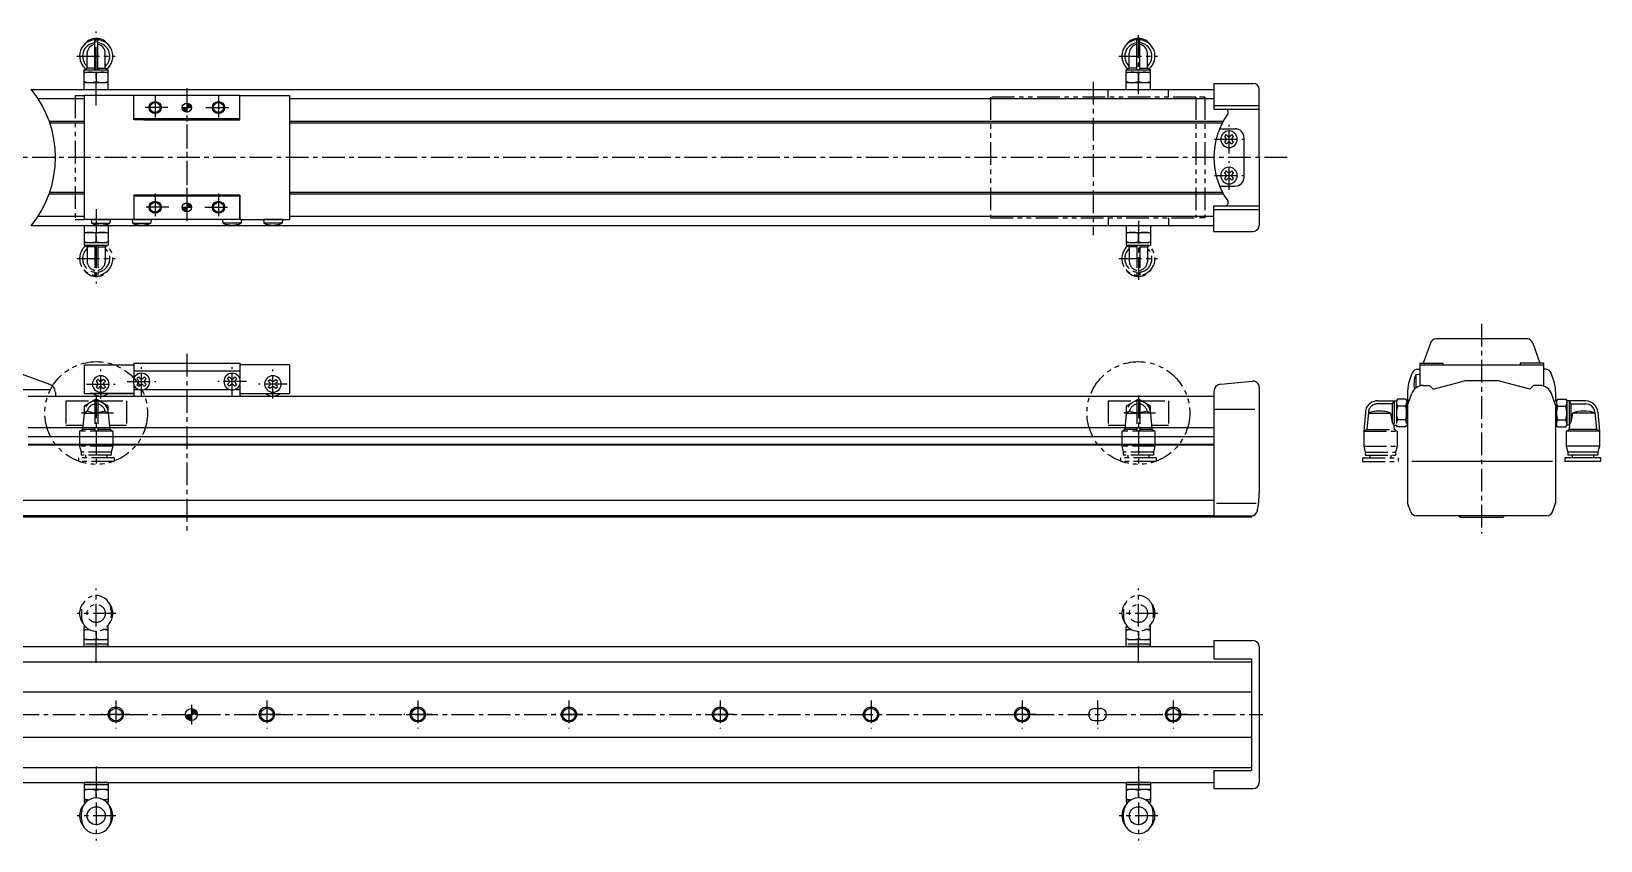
# Model space of a CAD drawing. Extents: x -808 to -3, y 197 to 499.
# Drawn here: x -522 to -3, y 231 to 499 of the extents above; entities that cross this region are included whole.
import ezdxf

# ---------------------------------------------------------------- set-up
doc = ezdxf.new("R2010")
doc.units = 0
for name, pattern in [('CENTER', [12, 7.5, -1.5, 1.5, -1.5]), ('CONTINOUS', [0]), ('PHANTOM', [15, 7.5, -1.5, 1.5, -1.5, 1.5, -1.5])]:
    doc.linetypes.add(name, pattern=pattern)
doc.layers.get('0').update_dxf_attribs({"linetype": 'CONTINUOUS'})
doc.layers.add('CENTER', color=1, linetype='CENTER')

# ---------------------------------------------------------------- blocks, each defined once
blk = doc.blocks.new('*U2')
at = {"color": 7, "linetype": 'CONTINUOUS'}
for p, q in [((-470.81, 442.23), (-470.81, 441.79)), ((-469.75, 441.79), (-470.81, 442.23)), ((-470.81, 441.79), (-470.81, 440.73)), ((-469.75, 441.79), (-469.31, 440.73)), ((-472.31, 440.73), (-470.81, 440.73)), ((-472.31, 440.73), (-471.87, 439.67)), ((-470.81, 439.23), (-471.87, 439.67)), ((-470.81, 440.73), (-469.31, 440.73)), ((-470.81, 440.73), (-470.81, 439.67)), ((-470.81, 439.67), (-470.81, 439.23))]:
    blk.add_line(p, q, dxfattribs=at)
for points in [[(-470.81, 442.23), (-470.81, 441.79), (-469.75, 441.79)], [(-470.81, 441.79), (-470.81, 440.73), (-469.31, 440.73)], [(-472.31, 440.73), (-472.31, 440.73), (-470.81, 440.73)], [(-472.31, 440.73), (-471.87, 439.67), (-470.81, 439.67)], [(-470.81, 440.73), (-470.81, 440.73), (-469.31, 440.73)]]:
    blk.add_solid(points, dxfattribs=at)
at = {"color": 7, "linetype": 'CONTINUOUS', "extrusion": (0, 0, -1)}
for points in [[(470.81, 441.79), (469.75, 441.79), (469.31, 440.73)], [(472.31, 440.73), (470.81, 440.73), (470.81, 439.67)], [(471.87, 439.67), (470.81, 439.67), (470.81, 439.23)]]:
    blk.add_solid(points, dxfattribs=at)
blk = doc.blocks.new('*U3')
at = {"color": 7, "linetype": 'CONTINUOUS'}
for p, q in [((-472.31, 473.73), (-470.81, 473.73)), ((-472.31, 473.73), (-471.87, 472.67)), ((-470.81, 475.23), (-470.81, 474.79)), ((-469.75, 474.79), (-470.81, 475.23)), ((-470.81, 474.79), (-470.81, 473.73)), ((-470.81, 473.73), (-469.31, 473.73)), ((-470.81, 473.73), (-470.81, 472.67)), ((-469.75, 474.79), (-469.31, 473.73)), ((-470.81, 472.23), (-471.87, 472.67)), ((-470.81, 472.67), (-470.81, 472.23))]:
    blk.add_line(p, q, dxfattribs=at)
for points in [[(-472.31, 473.73), (-472.31, 473.73), (-470.81, 473.73)], [(-472.31, 473.73), (-471.87, 472.67), (-470.81, 472.67)], [(-470.81, 475.23), (-470.81, 474.79), (-469.75, 474.79)], [(-470.81, 474.79), (-470.81, 473.73), (-469.31, 473.73)], [(-470.81, 473.73), (-470.81, 473.73), (-469.31, 473.73)]]:
    blk.add_solid(points, dxfattribs=at)
at = {"color": 7, "linetype": 'CONTINUOUS', "extrusion": (0, 0, -1)}
for points in [[(472.31, 473.73), (470.81, 473.73), (470.81, 472.67)], [(470.81, 474.79), (469.75, 474.79), (469.31, 473.73)], [(471.87, 472.67), (470.81, 472.67), (470.81, 472.23)]]:
    blk.add_solid(points, dxfattribs=at)
blk = doc.blocks.new('*X5')
at = {"color": 0, "linetype": 'CONTINOUS'}
for p, q in [((-471.3, 272.62), (-471.14, 272.78)), ((-471.24, 272.24), (-470.69, 272.78)), ((-471.11, 271.92), (-470.25, 272.78)), ((-470.95, 271.64), (-469.8, 272.78)), ((-470.74, 271.39), (-469.35, 272.78)), ((-470.51, 271.18), (-469.31, 272.38)), ((-470.23, 271.01), (-469.31, 271.93)), ((-469.92, 270.88), (-469.31, 271.48)), ((-469.55, 270.8), (-469.31, 271.04)), ((-469.31, 274.61), (-469.15, 274.78)), ((-469.31, 274.17), (-468.77, 274.71)), ((-469.31, 273.72), (-468.44, 274.59)), ((-469.31, 273.27), (-468.16, 274.42)), ((-469.31, 272.83), (-467.92, 274.22)), ((-468.9, 272.78), (-467.71, 273.98)), ((-468.46, 272.78), (-467.54, 273.71)), ((-468.01, 272.78), (-467.4, 273.39)), ((-467.56, 272.78), (-467.32, 273.02))]:
    blk.add_line(p, q, dxfattribs=at)

msp = doc.modelspace()

# ---------------------------------------------------------------- linework, layer by layer
at = {"color": 7, "linetype": 'CONTINOUS'}
for p, q in [((-501.31, 486.23), (-501.31, 496.21)), ((-500.31, 486.23), (-500.31, 496.21)), ((-156.31, 486.23), (-156.31, 496.21)), ((-155.31, 486.23), (-155.31, 496.21)), ((-503.81, 486.81), (-503.81, 491.64)), ((-497.81, 486.81), (-497.81, 491.64)), ((-158.81, 486.81), (-158.81, 491.64)), ((-152.81, 486.81), (-152.81, 491.64)), ((-504.81, 486.23), (-503.81, 486.81)), ((-504.81, 486.23), (-496.81, 486.23)), ((-504.81, 479.73), (-504.81, 486.23)), ((-504.81, 485.43), (-496.81, 485.43)), ((-501.31, 486.81), (-503.81, 486.81)), ((-500.81, 485.07), (-500.81, 482.39)), ((-500.31, 486.81), (-497.81, 486.81)), ((-496.81, 486.23), (-497.81, 486.81)), ((-496.81, 479.73), (-496.81, 486.23)), ((-159.81, 486.23), (-158.81, 486.81)), ((-159.81, 486.23), (-151.81, 486.23)), ((-159.81, 479.73), (-159.81, 486.23)), ((-159.81, 485.43), (-151.81, 485.43)), ((-156.31, 486.81), (-158.81, 486.81)), ((-155.81, 485.07), (-155.81, 482.39)), ((-155.31, 486.81), (-152.81, 486.81)), ((-151.81, 486.23), (-152.81, 486.81)), ((-151.81, 479.73), (-151.81, 486.23)), ((-522.21, 479.73), (-130.81, 479.73)), ((-504.81, 482.03), (-496.81, 482.03)), ((-165.81, 476.73), (-165.81, 479.73)), ((-159.81, 482.03), (-151.81, 482.03)), ((-145.81, 477.23), (-145.81, 479.73)), ((-130.81, 481.73), (-130.81, 473.23)), ((-130.81, 481.73), (-117.81, 481.73)), ((-115.81, 457.23), (-115.81, 479.73)), ((-520.05, 476.73), (-504.81, 476.73)), ((-488.31, 477.73), (-504.81, 477.73)), ((-504.81, 477.73), (-504.81, 436.73)), ((-488.31, 469.73), (-488.31, 477.73)), ((-453.31, 477.73), (-488.31, 477.73)), ((-488.31, 469.73), (-488.31, 477.73)), ((-453.31, 469.73), (-453.31, 477.73)), ((-453.31, 477.73), (-436.81, 477.73)), ((-453.31, 469.73), (-453.31, 477.73)), ((-436.81, 477.73), (-436.81, 436.73)), ((-436.81, 476.73), (-130.81, 476.73)), ((-130.81, 474.43), (-115.81, 474.43)), ((-130.81, 473.23), (-115.81, 473.23)), ((-516.37, 469.23), (-504.81, 469.23)), ((-516.2, 468.73), (-504.81, 468.73)), ((-453.31, 470.03), (-488.31, 470.03)), ((-453.31, 469.73), (-488.17, 469.73)), ((-485.06, 469.73), (-453.31, 469.73)), ((-436.81, 469.23), (-127.74, 469.23)), ((-436.81, 468.73), (-128.01, 468.73)), ((-128.93, 466.73), (-123.81, 466.73)), ((-126.75, 464.77), (-127.35, 464.17)), ((-127.35, 464.17), (-126.94, 463.75)), ((-126.94, 462.71), (-127.35, 462.29)), ((-126.33, 464.36), (-126.75, 464.77)), ((-124.87, 464.77), (-125.29, 464.36)), ((-124.27, 464.17), (-124.87, 464.77)), ((-124.68, 463.75), (-124.27, 464.17)), ((-124.27, 462.29), (-124.68, 462.71)), ((-120.81, 450.73), (-120.81, 463.73)), ((-127.35, 462.29), (-126.75, 461.69)), ((-126.75, 461.69), (-126.33, 462.1)), ((-125.29, 462.1), (-124.87, 461.69)), ((-124.87, 461.69), (-124.27, 462.29)), ((-115.81, 457.23), (-115.81, 434.73)), ((-126.75, 452.77), (-127.35, 452.17)), ((-127.35, 452.17), (-126.94, 451.75)), ((-126.33, 452.36), (-126.75, 452.77)), ((-124.87, 452.77), (-125.29, 452.36)), ((-124.27, 452.17), (-124.87, 452.77)), ((-124.68, 451.75), (-124.27, 452.17)), ((-128.93, 447.73), (-123.81, 447.73)), ((-126.94, 450.71), (-127.35, 450.29)), ((-127.35, 450.29), (-126.75, 449.69)), ((-126.75, 449.69), (-126.33, 450.1)), ((-125.29, 450.1), (-124.87, 449.69)), ((-124.87, 449.69), (-124.27, 450.29)), ((-124.27, 450.29), (-124.68, 450.71)), ((-516.37, 445.23), (-504.81, 445.23)), ((-516.2, 445.73), (-504.81, 445.73)), ((-488.31, 444.73), (-488.31, 436.73)), ((-488.31, 444.73), (-488.31, 436.73)), ((-453.31, 444.73), (-488.31, 444.73)), ((-453.31, 444.43), (-488.31, 444.43)), ((-453.31, 444.73), (-453.31, 436.73)), ((-453.31, 436.73), (-453.31, 444.73)), ((-436.81, 445.73), (-128.01, 445.73)), ((-436.81, 445.23), (-127.74, 445.23)), ((-520.05, 437.73), (-504.81, 437.73)), ((-488.31, 436.73), (-504.81, 436.73)), ((-502.46, 436.73), (-496.16, 436.73)), ((-502.46, 436.73), (-502.34, 435.43)), ((-496.16, 436.73), (-496.27, 435.43)), ((-488.96, 436.73), (-482.66, 436.73)), ((-488.96, 436.73), (-488.84, 435.43)), ((-453.31, 436.73), (-488.31, 436.73)), ((-482.66, 436.73), (-482.77, 435.43)), ((-452.66, 436.73), (-458.96, 436.73)), ((-458.96, 436.73), (-458.84, 435.43)), ((-453.31, 436.73), (-436.81, 436.73)), ((-452.66, 436.73), (-452.77, 435.43)), ((-439.16, 436.73), (-445.46, 436.73)), ((-445.46, 436.73), (-445.34, 435.43)), ((-439.16, 436.73), (-439.27, 435.43)), ((-436.81, 437.73), (-130.81, 437.73)), ((-130.81, 441.23), (-115.81, 441.23)), ((-130.81, 432.73), (-130.81, 441.23)), ((-130.81, 440.03), (-115.81, 440.03)), ((-522.21, 434.73), (-130.81, 434.73)), ((-502.34, 435.43), (-496.27, 435.43)), ((-497.81, 434.73), (-443.81, 434.73)), ((-488.84, 435.43), (-482.77, 435.43)), ((-452.77, 435.43), (-458.84, 435.43)), ((-439.27, 435.43), (-445.34, 435.43)), ((-130.81, 432.73), (-117.81, 432.73)), ((-59.16, 395.78), (-61.49, 389.12)), ((-26.87, 397.12), (-57.27, 397.12)), ((-25.22, 395.78), (-22.89, 389.12)), ((-529.79, 387.12), (-516.28, 382.2)), ((-504.81, 388.62), (-504.81, 379.12)), ((-504.81, 388.62), (-488.31, 388.62)), ((-488.31, 389.12), (-453.31, 389.12)), ((-488.31, 389.12), (-488.31, 384.17)), ((-488.31, 386.62), (-453.31, 386.62)), ((-486.75, 384.56), (-487.35, 383.95)), ((-486.33, 384.14), (-486.75, 384.56)), ((-484.87, 384.56), (-485.29, 384.14)), ((-484.27, 383.95), (-484.87, 384.56)), ((-457.35, 383.95), (-456.75, 384.56)), ((-456.75, 384.56), (-456.33, 384.14)), ((-455.29, 384.14), (-454.87, 384.56)), ((-454.87, 384.56), (-454.27, 383.95)), ((-453.31, 389.12), (-453.31, 384.08)), ((-436.81, 388.62), (-453.31, 388.62)), ((-436.81, 388.62), (-436.81, 379.12)), ((-66.09, 383.28), (-65.17, 385.8)), ((-62.69, 385.37), (-63.99, 385.25)), ((-63.99, 385.25), (-63.99, 380.88)), ((-63.29, 387.12), (-62.69, 387.12)), ((-62.69, 389.12), (-54.99, 389.12)), ((-62.69, 389.12), (-62.69, 381.66)), ((-62.69, 388.62), (-21.69, 388.62)), ((-62.69, 385.37), (-62.69, 381.66)), ((-54.99, 389.12), (-54.99, 388.61)), ((-21.69, 389.12), (-29.39, 389.12)), ((-29.39, 389.12), (-29.39, 388.62)), ((-21.69, 389.12), (-21.69, 381.55)), ((-20.91, 387.12), (-21.69, 387.12)), ((-18.3, 383.28), (-19.21, 385.8)), ((-676.26, 380.35), (-516.06, 380.35)), ((-514.31, 379.38), (-514.31, 378.12)), ((-500.25, 383.76), (-500.85, 383.15)), ((-500.85, 383.15), (-500.44, 382.74)), ((-500.44, 381.69), (-500.85, 381.28)), ((-500.85, 381.28), (-500.25, 380.68)), ((-499.83, 383.34), (-500.25, 383.76)), ((-500.25, 380.68), (-499.83, 381.09)), ((-498.37, 383.76), (-498.79, 383.34)), ((-498.79, 381.09), (-498.37, 380.68)), ((-497.77, 383.15), (-498.37, 383.76)), ((-498.37, 380.68), (-497.77, 381.28)), ((-498.18, 382.74), (-497.77, 383.15)), ((-497.77, 381.28), (-498.18, 381.69)), ((-488.31, 381.75), (-488.31, 378.12)), ((-488.31, 380.42), (-486.8, 380.42)), ((-487.35, 383.95), (-486.94, 383.54)), ((-486.94, 382.49), (-487.35, 382.08)), ((-487.35, 382.08), (-486.75, 381.48)), ((-486.75, 381.48), (-486.33, 381.89)), ((-485.29, 381.89), (-484.87, 381.48)), ((-484.87, 381.48), (-484.27, 382.08)), ((-484.87, 380.42), (-456.88, 380.42)), ((-484.68, 383.54), (-484.27, 383.95)), ((-484.27, 382.08), (-484.68, 382.49)), ((-456.94, 383.54), (-457.35, 383.95)), ((-457.35, 382.08), (-456.94, 382.49)), ((-456.75, 381.48), (-457.35, 382.08)), ((-456.33, 381.89), (-456.75, 381.48)), ((-454.87, 381.48), (-455.29, 381.89)), ((-454.27, 382.08), (-454.87, 381.48)), ((-454.72, 380.42), (-453.31, 380.42)), ((-454.27, 383.95), (-454.68, 383.54)), ((-454.68, 382.49), (-454.27, 382.08)), ((-453.31, 381.92), (-453.31, 378.12)), ((-443.85, 383.15), (-443.25, 383.76)), ((-443.44, 382.74), (-443.85, 383.15)), ((-443.85, 381.28), (-443.44, 381.69)), ((-443.25, 380.68), (-443.85, 381.28)), ((-443.25, 383.76), (-442.83, 383.34)), ((-442.83, 381.09), (-443.25, 380.68)), ((-441.79, 383.34), (-441.37, 383.76)), ((-441.37, 380.68), (-441.79, 381.09)), ((-441.37, 383.76), (-440.77, 383.15)), ((-440.77, 381.28), (-441.37, 380.68)), ((-440.77, 383.15), (-441.18, 382.74)), ((-441.18, 381.69), (-440.77, 381.28)), ((-130.81, 379.67), (-130.81, 338.62)), ((-130.81, 379.67), (-130.81, 378.49)), ((-128.53, 382.22), (-117.98, 383.15)), ((-115.81, 381.15), (-115.81, 346.3)), ((-66.69, 379.91), (-66.69, 361.35)), ((-61.54, 381.72), (-59.39, 381.72)), ((-59.39, 381.72), (-58.19, 380.52)), ((-58.19, 380.52), (-47.37, 383.42)), ((-47.37, 383.42), (-37.02, 383.42)), ((-26.19, 380.52), (-37.02, 383.42)), ((-24.99, 381.72), (-26.19, 380.52)), ((-22.85, 381.72), (-24.99, 381.72)), ((-17.69, 379.75), (-17.69, 376.62)), ((-130.81, 378.12), (-523.31, 378.12)), ((-504.81, 379.12), (-488.31, 379.12)), ((-488.31, 379.12), (-502.81, 379.12)), ((-453.31, 379.12), (-436.81, 379.12)), ((-66.69, 375.25), (-65.3, 379.09)), ((-66.69, 375.25), (-66.69, 342.74)), ((-17.69, 375.25), (-19.09, 379.09)), ((-18.19, 376.62), (-17.39, 376.62)), ((-17.69, 375.25), (-17.69, 342.74)), ((-17.04, 377.24), (-17.39, 376.62)), ((-17.39, 376.62), (-17.39, 368.62)), ((-17.04, 377.24), (-14.35, 377.24)), ((-17.04, 374.93), (-14.35, 374.93)), ((-14.35, 377.24), (-13.99, 376.62)), ((-7.71, 376.62), (-13.99, 376.62)), ((-13.99, 376.62), (-13.99, 368.62)), ((-13.19, 376.62), (-12.62, 375.62)), ((-13.19, 376.62), (-13.19, 368.62)), ((-12.62, 375.62), (-12.62, 369.62)), ((-12.62, 375.62), (-7.71, 375.62)), ((-130.68, 373.94), (-117.29, 373.94)), ((-17.04, 370.31), (-14.35, 370.31)), ((-13.19, 368.62), (-12.62, 369.62)), ((-13.04, 368.89), (-13.19, 367.2)), ((-12.05, 372.62), (-12.62, 369.62)), ((-4.69, 372.62), (-12.05, 372.62)), ((-4.72, 372.89), (-4.19, 367.2)), ((-3.72, 372.95), (-3.19, 366.62)), ((-523.31, 367.82), (-130.81, 367.82)), ((-523.31, 364.82), (-130.81, 364.82)), ((-17.69, 368.62), (-17.39, 368.62)), ((-17.04, 368), (-17.39, 368.62)), ((-17.04, 368), (-14.35, 368)), ((-14.35, 368), (-13.99, 368.62)), ((-14.19, 366.62), (-13.19, 367.2)), ((-3.19, 366.62), (-14.19, 366.62)), ((-14.19, 366.62), (-14.19, 361.62)), ((-13.19, 368.62), (-13.99, 368.62)), ((-4.19, 367.2), (-13.19, 367.2)), ((-3.19, 366.62), (-4.19, 367.2)), ((-3.19, 366.62), (-3.19, 361.62)), ((-523.31, 362.32), (-130.81, 362.32)), ((-523.31, 362.03), (-130.81, 362.03)), ((-3.19, 361.62), (-14.19, 361.62)), ((-14.19, 361.62), (-13.69, 359.62)), ((-3.69, 359.62), (-13.69, 359.62)), ((-13.69, 359.62), (-13.69, 358.62)), ((-3.69, 358.62), (-13.69, 358.62)), ((-12.19, 358.62), (-12.19, 357.82)), ((-5.19, 358.62), (-5.19, 357.82)), ((-3.19, 361.62), (-3.69, 359.62)), ((-3.69, 359.62), (-3.69, 358.62)), ((-65.26, 356.63), (-18.71, 356.63)), ((-14.59, 357.82), (-14.59, 356.62)), ((-2.79, 357.82), (-14.59, 357.82)), ((-2.79, 356.62), (-14.59, 356.62)), ((-2.79, 357.82), (-2.79, 356.62)), ((-130.81, 343.62), (-656.81, 343.62)), ((-130.81, 338.62), (-673.81, 338.62)), ((-118.31, 338.12), (-553.31, 338.12)), ((-130.81, 338.62), (-118.39, 338.62)), ((-129.91, 342.74), (-116.84, 342.74)), ((-118.31, 338.69), (-118.31, 338.12)), ((-65.67, 339.93), (-66.69, 342.74)), ((-20.59, 338.62), (-63.79, 338.62)), ((-49.29, 338.12), (-49.69, 338.52)), ((-49.29, 338.12), (-35.09, 338.12)), ((-34.69, 338.52), (-35.09, 338.12)), ((-18.71, 339.93), (-17.69, 342.74)), ((-130.81, 297.28), (-117.81, 297.28)), ((-130.81, 297.28), (-130.81, 291.28)), ((-660.81, 295.28), (-130.81, 295.28)), ((-656.81, 295.28), (-130.81, 295.28)), ((-130.81, 291.28), (-118.31, 291.28)), ((-118.31, 291.28), (-118.31, 254.28)), ((-115.81, 295.28), (-115.81, 250.28)), ((-673.81, 290.28), (-118.31, 290.28)), ((-673.81, 280.28), (-118.31, 280.28)), ((-118.31, 280.28), (-118.31, 265.28)), ((-673.81, 265.28), (-118.31, 265.28)), ((-673.81, 255.28), (-118.31, 255.28)), ((-660.81, 250.28), (-130.81, 250.28)), ((-656.81, 250.28), (-130.81, 250.28)), ((-504.81, 250.28), (-504.81, 243.78)), ((-496.81, 250.28), (-504.81, 250.28)), ((-496.81, 249.48), (-504.81, 249.48)), ((-496.81, 250.28), (-496.81, 243.78)), ((-151.81, 250.28), (-159.81, 250.28)), ((-159.81, 250.28), (-159.81, 243.78)), ((-151.81, 249.48), (-159.81, 249.48)), ((-151.81, 250.28), (-151.81, 243.78)), ((-130.81, 254.28), (-130.81, 248.28)), ((-130.81, 254.28), (-118.31, 254.28)), ((-496.81, 247.98), (-504.81, 247.98)), ((-504.81, 244.58), (-503.16, 244.58)), ((-500.81, 245.18), (-500.81, 247.63)), ((-496.81, 244.58), (-498.46, 244.58)), ((-151.81, 247.98), (-159.81, 247.98)), ((-159.81, 244.58), (-158.16, 244.58)), ((-155.81, 245.18), (-155.81, 247.63)), ((-151.81, 244.58), (-153.46, 244.58)), ((-130.81, 248.28), (-117.81, 248.28)), ((-505.71, 238.28), (-505.71, 240.28)), ((-504.81, 243.78), (-504.44, 243.57)), ((-504.81, 243.78), (-504.24, 243.78)), ((-496.81, 243.78), (-497.38, 243.78)), ((-496.81, 243.78), (-497.18, 243.57)), ((-495.91, 238.28), (-495.91, 240.28)), ((-160.71, 238.28), (-160.71, 240.28)), ((-159.81, 243.78), (-159.24, 243.78)), ((-159.81, 243.78), (-159.44, 243.57)), ((-151.81, 243.78), (-152.38, 243.78)), ((-151.81, 243.78), (-152.18, 243.57)), ((-150.91, 238.28), (-150.91, 240.28))]:
    msp.add_line(p, q, dxfattribs=at)
at = {"color": 3, "linetype": 'PHANTOM'}
for p, q in [((-507.81, 477.73), (-507.81, 436.73)), ((-507.81, 477.73), (-504.81, 477.73)), ((-204.81, 477.23), (-204.81, 437.23)), ((-136.81, 477.23), (-204.81, 477.23)), ((-136.81, 477.23), (-136.81, 437.23)), ((-133.81, 477.23), (-135.59, 477.23)), ((-133.81, 477.23), (-133.81, 437.23)), ((-507.81, 436.73), (-504.81, 436.73)), ((-204.81, 437.23), (-136.81, 437.23)), ((-165.81, 437.73), (-165.81, 434.73)), ((-145.81, 437.23), (-145.81, 434.73)), ((-133.81, 437.23), (-135.59, 437.23)), ((-504.81, 434.73), (-504.81, 428.23)), ((-504.81, 432.43), (-496.81, 432.43)), ((-500.81, 429.39), (-500.81, 432.07)), ((-496.81, 434.73), (-496.81, 428.23)), ((-159.81, 434.73), (-159.81, 428.23)), ((-159.81, 432.43), (-151.81, 432.43)), ((-155.81, 429.39), (-155.81, 432.07)), ((-151.81, 434.73), (-151.81, 428.23)), ((-504.81, 429.03), (-496.81, 429.03)), ((-504.81, 428.23), (-496.81, 428.23)), ((-504.81, 428.23), (-503.81, 427.65)), ((-503.81, 427.65), (-503.81, 422.83)), ((-501.31, 427.65), (-503.81, 427.65)), ((-501.31, 428.23), (-501.31, 418.25)), ((-500.31, 428.23), (-500.31, 418.25)), ((-500.31, 427.65), (-497.81, 427.65)), ((-496.81, 428.23), (-497.81, 427.65)), ((-497.81, 427.65), (-497.81, 422.83)), ((-159.81, 429.03), (-151.81, 429.03)), ((-159.81, 428.23), (-151.81, 428.23)), ((-159.81, 428.23), (-158.81, 427.65)), ((-158.81, 427.65), (-158.81, 422.83)), ((-156.31, 427.65), (-158.81, 427.65)), ((-156.31, 428.23), (-156.31, 418.25)), ((-155.31, 428.23), (-155.31, 418.25)), ((-155.31, 427.65), (-152.81, 427.65)), ((-151.81, 428.23), (-152.81, 427.65)), ((-152.81, 427.65), (-152.81, 422.83)), ((-510.81, 376.62), (-502.05, 376.62)), ((-510.81, 376.62), (-510.81, 368.62)), ((-500.81, 377.24), (-504.81, 374.93)), ((-504.81, 374.93), (-504.81, 372.62)), ((-501.31, 376.59), (-501.31, 366.62)), ((-496.81, 374.93), (-500.81, 377.24)), ((-500.31, 376.59), (-500.31, 366.62)), ((-499.5, 376.62), (-490.81, 376.62)), ((-496.81, 372.62), (-496.81, 374.93)), ((-490.81, 376.62), (-490.81, 368.62)), ((-165.81, 376.62), (-157.05, 376.62)), ((-165.81, 376.62), (-165.81, 368.62)), ((-155.81, 377.24), (-159.81, 374.93)), ((-159.81, 374.93), (-159.81, 372.62)), ((-156.31, 376.59), (-156.31, 366.62)), ((-151.81, 374.93), (-155.81, 377.24)), ((-155.31, 376.59), (-155.31, 366.62)), ((-154.5, 376.62), (-145.81, 376.62)), ((-151.81, 372.62), (-151.81, 374.93)), ((-145.81, 376.62), (-145.81, 368.62)), ((-76.68, 376.62), (-70.39, 376.62)), ((-71.77, 375.62), (-76.68, 375.62)), ((-71.19, 376.62), (-71.77, 375.62)), ((-71.77, 375.62), (-71.77, 369.62)), ((-71.19, 376.62), (-71.19, 368.62)), ((-70.04, 377.24), (-70.39, 376.62)), ((-70.39, 376.62), (-70.39, 368.62)), ((-67.35, 377.24), (-70.04, 377.24)), ((-67.35, 374.93), (-70.04, 374.93)), ((-67.35, 377.24), (-66.99, 376.62)), ((-66.19, 376.62), (-66.99, 376.62)), ((-66.99, 376.62), (-66.99, 368.62)), ((-66.99, 376.62), (-66.99, 368.62)), ((-495.14, 372.62), (-505.9, 372.62)), ((-504.81, 372.62), (-505.31, 367.2)), ((-503.75, 373.23), (-504.81, 372.62)), ((-503.75, 373.23), (-501.31, 372.72)), ((-497.87, 373.23), (-500.31, 372.72)), ((-497.87, 373.23), (-496.81, 372.62)), ((-496.81, 372.62), (-496.31, 367.2)), ((-150.14, 372.62), (-160.9, 372.62)), ((-159.81, 372.62), (-160.31, 367.2)), ((-158.75, 373.23), (-159.81, 372.62)), ((-158.75, 373.23), (-156.31, 372.72)), ((-152.87, 373.23), (-155.31, 372.72)), ((-152.87, 373.23), (-151.81, 372.62)), ((-151.81, 372.62), (-151.31, 367.2)), ((-80.67, 372.95), (-81.19, 366.62)), ((-79.67, 372.89), (-80.19, 367.2)), ((-79.69, 372.62), (-72.34, 372.62)), ((-72.34, 372.62), (-71.77, 369.62)), ((-71.19, 368.62), (-71.77, 369.62)), ((-71.35, 368.89), (-71.19, 367.2)), ((-67.35, 370.31), (-70.04, 370.31)), ((-510.81, 368.62), (-505.29, 368.62)), ((-506.31, 366.62), (-505.31, 367.2)), ((-495.31, 366.62), (-506.31, 366.62)), ((-506.31, 366.62), (-506.31, 361.62)), ((-501.31, 367.2), (-505.31, 367.2)), ((-496.31, 367.2), (-500.31, 367.2)), ((-496.31, 368.62), (-490.81, 368.62)), ((-495.31, 366.62), (-496.31, 367.2)), ((-495.31, 366.62), (-495.31, 361.62)), ((-165.81, 368.62), (-160.29, 368.62)), ((-161.31, 366.62), (-160.31, 367.2)), ((-150.31, 366.62), (-161.31, 366.62)), ((-161.31, 366.62), (-161.31, 361.62)), ((-156.31, 367.2), (-160.31, 367.2)), ((-151.31, 367.2), (-155.31, 367.2)), ((-151.31, 368.62), (-145.81, 368.62)), ((-150.31, 366.62), (-151.31, 367.2)), ((-150.31, 366.62), (-150.31, 361.62)), ((-81.19, 366.62), (-80.19, 367.2)), ((-81.19, 366.62), (-70.19, 366.62)), ((-81.19, 366.62), (-81.19, 361.62)), ((-80.19, 367.2), (-71.19, 367.2)), ((-71.19, 368.62), (-70.39, 368.62)), ((-70.19, 366.62), (-71.19, 367.2)), ((-70.04, 368), (-70.39, 368.62)), ((-70.19, 366.62), (-70.19, 361.62)), ((-67.35, 368), (-70.04, 368)), ((-67.35, 368), (-66.99, 368.62)), ((-66.69, 368.62), (-66.99, 368.62)), ((-495.31, 361.62), (-506.31, 361.62)), ((-506.31, 361.62), (-505.81, 359.62)), ((-505.81, 359.62), (-505.81, 358.62)), ((-495.81, 359.62), (-505.81, 359.62)), ((-495.81, 358.62), (-505.81, 358.62)), ((-504.31, 358.62), (-504.31, 357.82)), ((-497.31, 358.62), (-497.31, 357.82)), ((-495.31, 361.62), (-495.81, 359.62)), ((-495.81, 359.62), (-495.81, 358.62)), ((-150.31, 361.62), (-161.31, 361.62)), ((-161.31, 361.62), (-160.81, 359.62)), ((-160.81, 359.62), (-160.81, 358.62)), ((-150.81, 359.62), (-160.81, 359.62)), ((-150.81, 358.62), (-160.81, 358.62)), ((-159.31, 358.62), (-159.31, 357.82)), ((-152.31, 358.62), (-152.31, 357.82)), ((-150.31, 361.62), (-150.81, 359.62)), ((-150.81, 359.62), (-150.81, 358.62)), ((-81.19, 361.62), (-70.19, 361.62)), ((-81.19, 361.62), (-80.69, 359.62)), ((-80.69, 359.62), (-70.69, 359.62)), ((-80.69, 359.62), (-80.69, 358.62)), ((-80.69, 358.62), (-70.69, 358.62)), ((-79.19, 358.62), (-79.19, 357.82)), ((-72.19, 358.62), (-72.19, 357.82)), ((-70.19, 361.62), (-70.69, 359.62)), ((-70.69, 359.62), (-70.69, 358.62)), ((-494.91, 357.82), (-506.71, 357.82)), ((-506.71, 357.82), (-506.71, 356.62)), ((-494.91, 356.62), (-506.71, 356.62)), ((-494.91, 357.82), (-494.91, 356.62)), ((-149.91, 357.82), (-161.71, 357.82)), ((-161.71, 357.82), (-161.71, 356.62)), ((-149.91, 356.62), (-161.71, 356.62)), ((-149.91, 357.82), (-149.91, 356.62)), ((-81.59, 357.82), (-69.79, 357.82)), ((-81.59, 357.82), (-81.59, 356.62)), ((-81.59, 356.62), (-69.79, 356.62)), ((-69.79, 357.82), (-69.79, 356.62)), ((-505.71, 307.28), (-505.71, 305.28)), ((-495.91, 307.28), (-495.91, 305.28)), ((-160.71, 307.28), (-160.71, 305.28)), ((-150.91, 307.28), (-150.91, 305.28)), ((-504.81, 301.78), (-504.44, 302)), ((-504.81, 301.78), (-504.24, 301.78)), ((-504.81, 295.28), (-504.81, 301.78)), ((-496.81, 301.78), (-497.38, 301.78)), ((-496.81, 301.78), (-497.18, 302)), ((-496.81, 295.28), (-496.81, 301.78)), ((-159.81, 301.78), (-159.44, 302)), ((-159.81, 295.28), (-159.81, 301.78)), ((-159.81, 301.78), (-159.24, 301.78)), ((-151.81, 301.78), (-152.38, 301.78)), ((-151.81, 301.78), (-152.18, 302)), ((-151.81, 295.28), (-151.81, 301.78)), ((-504.81, 300.98), (-503.16, 300.98)), ((-496.81, 297.58), (-504.81, 297.58)), ((-500.81, 300.38), (-500.81, 297.94)), ((-496.81, 300.98), (-498.46, 300.98)), ((-159.81, 300.98), (-158.16, 300.98)), ((-151.81, 297.58), (-159.81, 297.58)), ((-155.81, 300.38), (-155.81, 297.94)), ((-151.81, 300.98), (-153.46, 300.98)), ((-496.81, 296.08), (-504.81, 296.08)), ((-496.81, 295.28), (-504.81, 295.28)), ((-151.81, 296.08), (-159.81, 296.08)), ((-151.81, 295.28), (-159.81, 295.28))]:
    msp.add_line(p, q, dxfattribs=at)
at = {"color": 7, "linetype": 'CENTER'}
for p, q in [((-469.31, 276), (-469.31, 269.54)), ((-169.31, 277.42), (-169.31, 268.14)), ((-169.31, 276), (-169.31, 269.54))]:
    msp.add_line(p, q, dxfattribs=at)
at = {"color": 7, "linetype": 'CONTINUOUS'}
for p, q in [((-170.31, 274.78), (-168.31, 274.78)), ((-170.31, 270.78), (-168.31, 270.78))]:
    msp.add_line(p, q, dxfattribs=at)
at = {"color": 7, "linetype": 'CONTINOUS'}
for centre, radius in [((-481.31, 473.73), 2), ((-481.31, 473.73), 1.65), ((-470.81, 473.73), 1.5), ((-460.31, 473.73), 2), ((-460.31, 473.73), 1.65), ((-481.31, 440.73), 2), ((-481.31, 440.73), 1.65), ((-470.81, 440.73), 1.5), ((-460.31, 440.73), 2), ((-460.31, 440.73), 1.65), ((-494.31, 272.78), 2.5), ((-494.31, 272.78), 2.1), ((-444.31, 272.78), 2.5), ((-444.31, 272.78), 2.1), ((-394.31, 272.78), 2.5), ((-394.31, 272.78), 2.1), ((-344.31, 272.78), 2.5), ((-344.31, 272.78), 2.1), ((-294.31, 272.78), 2.5), ((-294.31, 272.78), 2.1), ((-244.31, 272.78), 2.5), ((-244.31, 272.78), 2.1), ((-194.31, 272.78), 2.5), ((-194.31, 272.78), 2.1), ((-144.31, 272.78), 2.5), ((-144.31, 272.78), 2.1), ((-500.81, 239.28), 3), ((-155.81, 239.28), 3)]:
    msp.add_circle(centre, radius, dxfattribs=at)
at = {"color": 3, "linetype": 'PHANTOM'}
for centre, radius in [((-500.81, 372.62), 17), ((-155.81, 372.62), 17), ((-500.81, 306.28), 3), ((-155.81, 306.28), 3)]:
    msp.add_circle(centre, radius, dxfattribs=at)
at = {"color": 7, "linetype": 'CONTINUOUS'}
msp.add_circle((-469.31, 272.78), 2, dxfattribs=at)
at = {"color": 7, "linetype": 'CONTINOUS'}
for centre, radius, start, end in [((-500.81, 490.73), 5.5, 309.8225, 230.1775), ((-500.81, 490.73), 4.5, 96.3794, 228.1897), ((-500.81, 491.73), 4.9, 32.3231, 147.6768), ((-500.81, 491.64), 3, 99.5941, 180), ((-500.81, 490.73), 4.5, 311.8103, 83.6206), ((-500.81, 491.64), 3, 0, 80.4059), ((-155.81, 490.73), 5.5, 309.8225, 230.1775), ((-155.81, 490.73), 4.5, 96.3794, 228.1897), ((-155.81, 491.73), 4.9, 32.3231, 147.6768), ((-155.81, 491.64), 3, 99.5941, 180), ((-155.81, 490.73), 4.5, 311.8103, 83.6206), ((-155.81, 491.64), 3, 0, 80.4059), ((-502.81, 479.65), 5.78, 69.7438, 110.2561), ((-498.81, 479.65), 5.78, 69.7439, 110.2561), ((-157.81, 479.65), 5.78, 69.7438, 110.2561), ((-153.81, 479.65), 5.78, 69.7439, 110.2561), ((-550.31, 457.23), 36, 321.0212, 38.9788), ((-502.81, 487.81), 5.78, 249.7439, 290.2561), ((-498.81, 487.81), 5.78, 249.7439, 290.2561), ((-157.81, 487.81), 5.78, 249.7439, 290.2561), ((-153.81, 487.81), 5.78, 249.7439, 290.2561), ((-117.81, 479.73), 2, 0, 90), ((-127.05, 472.23), 1, 324.7656, 90), ((-105.81, 457.23), 25, 144.7656, 180), ((-125.81, 463.23), 2.75, 0, 359.9997), ((-127.46, 463.23), 0.742, 315.0001, 45), ((-125.81, 464.88), 0.742, 225.0001, 315), ((-124.16, 463.23), 0.742, 135.0001, 225), ((-123.81, 463.73), 3, 0, 90), ((-105.81, 457.23), 25, 180, 215.2344), ((-125.81, 461.58), 0.742, 45, 135), ((-125.81, 451.23), 2.75, 0, 359.9997), ((-125.81, 452.88), 0.742, 225.0001, 315), ((-127.46, 451.23), 0.742, 315.0001, 45), ((-125.81, 449.58), 0.742, 45, 135), ((-124.16, 451.23), 0.742, 135.0001, 225), ((-123.81, 450.73), 3, 270, 0), ((-127.05, 442.23), 1, 270, 35.2344), ((-499.31, 442.81), 7.98, 247.6452, 292.3548), ((-485.81, 442.81), 7.98, 247.6452, 292.3548), ((-455.81, 442.81), 7.98, 247.6452, 292.3548), ((-442.31, 442.81), 7.98, 247.6452, 292.3548), ((-117.81, 434.73), 2, 270, 0), ((-57.27, 395.12), 2, 90, 160.71), ((-27.11, 395.12), 2, 19.29, 90), ((-499.31, 382.22), 2.75, 0, 359.9997), ((-485.81, 383.02), 2.75, 0, 359.9997), ((-455.81, 383.02), 2.75, 180.0003, 180), ((-442.31, 382.22), 2.75, 180.0003, 180), ((-63.29, 385.12), 2, 90, 160), ((-63.29, 385.12), 2, 90, 160), ((-56.61, 382.22), 7.98, 157.6452, 192.3941), ((-21.09, 385.12), 2, 20, 90), ((-21.09, 385.12), 2, 20, 90), ((-517.31, 379.38), 3, 0, 70), ((-500.96, 382.22), 0.742, 315.0001, 45), ((-499.31, 383.87), 0.742, 225.0001, 315), ((-499.31, 380.57), 0.742, 45, 135), ((-497.66, 382.22), 0.742, 135.0001, 225), ((-487.46, 383.02), 0.742, 315.0001, 45), ((-485.81, 384.67), 0.742, 225.0001, 315), ((-485.81, 381.37), 0.742, 45, 135), ((-484.16, 383.02), 0.742, 135.0001, 225), ((-457.46, 383.02), 0.742, 315, 44.9999), ((-455.81, 384.67), 0.742, 225, 314.9999), ((-455.81, 381.37), 0.742, 45, 135), ((-454.16, 383.02), 0.742, 135, 224.9999), ((-443.96, 382.22), 0.742, 315, 44.9999), ((-442.31, 383.87), 0.742, 225, 314.9999), ((-442.31, 380.57), 0.742, 45, 135), ((-440.66, 382.22), 0.742, 135, 224.9999), ((-128.31, 379.73), 2.5, 95, 180), ((-117.81, 381.15), 2, 0, 95), ((-56.69, 379.86), 10, 160, 180), ((-61.54, 377.72), 4, 90, 160), ((-22.85, 377.72), 4, 19.9999, 90), ((-27.69, 379.86), 10, 0, 20), ((-499.31, 382.22), 4, 230.805, 309.195), ((-442.31, 382.22), 4, 230.805, 309.195), ((-15.35, 376.08), 2.04, 180, 214.3842), ((-9.75, 372.62), 7.64, 162.412, 197.5879), ((-16.04, 376.08), 2.04, 325.6157, 359.9999), ((-21.64, 372.62), 7.64, 342.412, 17.5879), ((-7.71, 372.62), 4, 4.7637, 90), ((-7.71, 372.62), 3, 5.2681, 90), ((-15.35, 369.15), 2.04, 145.6158, 180), ((-16.04, 369.15), 2.04, 360, 34.3842), ((-8.37, 362), 11.24, 70.899, 109.101), ((-145.81, 346.3), 30, 348.2935, 0), ((-118.39, 340.62), 2, 270, 348.2935), ((-63.79, 340.62), 2, 200, 270), ((-20.59, 340.62), 2, 270, 340), ((-117.81, 295.28), 2, 0, 90), ((-117.81, 250.28), 2, 270, 0), ((-500.81, 240.28), 4.9, 360, 179.9999), ((-502.81, 242.21), 5.78, 69.7439, 110.2561), ((-502.81, 250.36), 5.78, 249.7439, 266.7059), ((-498.81, 242.21), 5.78, 69.7439, 110.2561), ((-498.81, 250.36), 5.78, 273.294, 290.2561), ((-155.81, 240.28), 4.9, 360, 179.9999), ((-157.81, 242.21), 5.78, 69.7439, 110.2561), ((-157.81, 250.36), 5.78, 249.7439, 266.7059), ((-153.81, 242.21), 5.78, 69.7439, 110.2561), ((-153.81, 250.36), 5.78, 273.294, 290.2561), ((-500.81, 239.28), 5.5, 138.8388, 221.161), ((-500.81, 239.28), 5.5, 318.8389, 41.1611), ((-155.81, 239.28), 5.5, 138.8388, 221.161), ((-155.81, 239.28), 5.5, 318.8389, 41.1611), ((-500.81, 238.28), 4.9, 180, 360), ((-155.81, 238.28), 4.9, 180, 360)]:
    msp.add_arc(centre, radius, start, end, dxfattribs=at)
at = {"color": 3, "linetype": 'PHANTOM'}
for centre, radius, start, end in [((-502.81, 426.65), 5.78, 69.7439, 110.2561), ((-498.81, 426.65), 5.78, 69.7439, 110.2561), ((-157.81, 426.65), 5.78, 69.7439, 110.2561), ((-153.81, 426.65), 5.78, 69.7439, 110.2561), ((-500.81, 423.73), 5.5, 129.8225, 50.1775), ((-500.81, 423.73), 4.5, 131.8103, 263.6206), ((-502.81, 434.81), 5.78, 249.7439, 290.2562), ((-498.81, 434.81), 5.78, 249.7439, 290.2561), ((-500.81, 423.73), 4.5, 276.3794, 48.1897), ((-155.81, 423.73), 5.5, 129.8225, 50.1775), ((-155.81, 423.73), 4.5, 131.8103, 263.6206), ((-157.81, 434.81), 5.78, 249.7439, 290.2562), ((-153.81, 434.81), 5.78, 249.7439, 290.2561), ((-155.81, 423.73), 4.5, 276.3794, 48.1897), ((-500.81, 422.83), 3, 180, 260.4059), ((-500.81, 422.83), 3, 279.5941, 0), ((-155.81, 422.83), 3, 180, 260.4059), ((-155.81, 422.83), 3, 279.5941, 0), ((-500.81, 422.73), 4.9, 212.3232, 327.6769), ((-155.81, 422.73), 4.9, 212.3232, 327.6769), ((-500.81, 372.62), 4, 0.0002, 180.0001), ((-500.81, 372.62), 3, 99.594, 168.1896), ((-500.81, 372.62), 3, 11.8104, 80.406), ((-155.81, 372.62), 4, 0.0002, 180.0001), ((-155.81, 372.62), 3, 99.594, 168.1896), ((-155.81, 372.62), 3, 11.8104, 80.406), ((-76.68, 372.62), 4, 90, 175.2363), ((-76.68, 372.62), 3, 90, 174.7319), ((-68.35, 376.08), 2.04, 180.0001, 214.3843), ((-62.75, 372.62), 7.64, 162.4121, 197.588), ((-69.04, 376.08), 2.04, 325.6158, 0), ((-74.64, 372.62), 7.64, 342.4121, 17.588), ((-76.02, 362), 11.24, 70.899, 109.101), ((-68.35, 369.15), 2.04, 145.6158, 180), ((-69.04, 369.15), 2.04, 0, 34.3842), ((-500.81, 307.28), 4.9, 0, 180), ((-155.81, 307.28), 4.9, 0, 180), ((-500.81, 306.28), 5.5, 138.839, 221.1612), ((-500.81, 306.28), 5.5, 318.8389, 41.1611), ((-155.81, 306.28), 5.5, 138.839, 221.1612), ((-155.81, 306.28), 5.5, 318.8389, 41.1611), ((-500.81, 305.28), 4.9, 180.0001, 0), ((-155.81, 305.28), 4.9, 180.0001, 0), ((-502.81, 295.21), 5.78, 93.2941, 110.2561), ((-502.81, 303.36), 5.78, 249.7439, 290.2561), ((-498.81, 303.36), 5.78, 249.7439, 290.2561), ((-498.81, 295.21), 5.78, 69.7439, 86.706), ((-157.81, 295.21), 5.78, 93.2941, 110.2561), ((-157.81, 303.36), 5.78, 249.7439, 290.2561), ((-153.81, 303.36), 5.78, 249.7439, 290.2561), ((-153.81, 295.21), 5.78, 69.7439, 86.706)]:
    msp.add_arc(centre, radius, start, end, dxfattribs=at)
at = {"color": 7, "linetype": 'CONTINUOUS'}
for centre, start, end in [((-170.31, 272.78), 90, 270), ((-168.31, 272.78), 270, 90)]:
    msp.add_arc(centre, 2, start, end, dxfattribs=at)
at = {"color": 7, "linetype": 'CONTINOUS'}
for p in [(-125.81, 463.23), (-125.81, 451.23), (-499.31, 436.73), (-485.81, 436.73), (-455.81, 436.73), (-442.31, 436.73), (-499.31, 382.22), (-485.81, 383.02), (-455.81, 383.02), (-442.31, 382.22), (-500.81, 372.62), (-155.81, 372.62), (-500.81, 356.62), (-155.81, 356.62)]:
    msp.add_point(p, dxfattribs=at)
at = {"layer": 'CENTER', "color": 1, "linetype": 'CENTER'}
for p, q in [((-500.81, 474.37), (-500.81, 498.96)), ((-155.81, 478.2), (-155.81, 497.86)), ((-507.27, 490.73), (-494.48, 490.73)), ((-162.27, 490.73), (-149.48, 490.73)), ((-481.31, 477.92), (-481.31, 469.54)), ((-470.81, 480.13), (-470.81, 435.19)), ((-470.81, 479.63), (-470.81, 434.69)), ((-470.81, 479.63), (-470.81, 434.69)), ((-470.81, 479.63), (-470.81, 434.69)), ((-460.31, 477.92), (-460.31, 469.54)), ((-170.81, 482.29), (-170.81, 431.48)), ((-477.12, 473.73), (-485.5, 473.73)), ((-464.5, 473.73), (-456.12, 473.73)), ((-464.5, 473.73), (-456.12, 473.73)), ((-125.81, 458.48), (-125.81, 467.98)), ((-130.56, 463.23), (-121.06, 463.23)), ((-106.54, 457.23), (-681.82, 457.23)), ((-125.81, 446.48), (-125.81, 455.98)), ((-130.56, 451.23), (-121.06, 451.23)), ((-481.31, 445.27), (-481.31, 436.19)), ((-460.31, 445.27), (-460.31, 436.19)), ((-500.81, 440.09), (-500.81, 415.5)), ((-476.77, 440.73), (-485.85, 440.73)), ((-464.85, 440.73), (-455.77, 440.73)), ((-155.81, 436.26), (-155.81, 416.6)), ((-507.27, 423.73), (-494.48, 423.73)), ((-162.27, 423.73), (-149.48, 423.73)), ((-42.19, 402.17), (-42.19, 332.68)), ((-470.81, 392.2), (-470.81, 332.51)), ((-499.31, 377.47), (-499.31, 386.97)), ((-485.81, 378.27), (-485.81, 387.77)), ((-455.81, 378.27), (-455.81, 387.77)), ((-442.31, 377.47), (-442.31, 386.97)), ((-504.06, 382.22), (-494.56, 382.22)), ((-490.56, 383.02), (-481.06, 383.02)), ((-451.06, 383.02), (-460.56, 383.02)), ((-437.56, 382.22), (-447.06, 382.22)), ((-500.81, 378.44), (-500.81, 354.63)), ((-155.81, 378.44), (-155.81, 354.63)), ((-504.81, 372.62), (-501.31, 372.62)), ((-496.81, 372.62), (-500.31, 372.62)), ((-159.81, 372.62), (-156.31, 372.62)), ((-151.81, 372.62), (-155.31, 372.62)), ((-500.81, 289.92), (-500.81, 314.51)), ((-155.81, 289.92), (-155.81, 314.51)), ((-494.35, 306.28), (-507.14, 306.28)), ((-149.35, 306.28), (-162.14, 306.28)), ((-494.31, 277.42), (-494.31, 268.14)), ((-444.31, 277.42), (-444.31, 268.14)), ((-394.31, 277.42), (-394.31, 268.14)), ((-344.31, 277.42), (-344.31, 268.14)), ((-294.31, 277.42), (-294.31, 268.14)), ((-244.31, 277.42), (-244.31, 268.14)), ((-194.31, 277.42), (-194.31, 268.14)), ((-144.31, 277.42), (-144.31, 268.14)), ((-707.17, 272.78), (-114.56, 272.78)), ((-489.67, 272.78), (-498.95, 272.78)), ((-439.67, 272.78), (-448.95, 272.78)), ((-389.67, 272.78), (-398.95, 272.78)), ((-339.67, 272.78), (-348.95, 272.78)), ((-289.67, 272.78), (-298.95, 272.78)), ((-189.67, 272.78), (-198.95, 272.78)), ((-139.67, 272.78), (-148.95, 272.78)), ((-500.81, 255.64), (-500.81, 231.06)), ((-155.81, 255.64), (-155.81, 231.06)), ((-494.35, 239.28), (-507.14, 239.28)), ((-149.35, 239.28), (-162.14, 239.28))]:
    msp.add_line(p, q, dxfattribs=at)

# ---------------------------------------------------------------- block references
at = {"color": 7, "linetype": 'CONTINUOUS'}
for name in ['*U3', '*U2', '*X5']:
    msp.add_blockref(name, (0, 0), dxfattribs=at)

doc.saveas('drawing.dxf')
